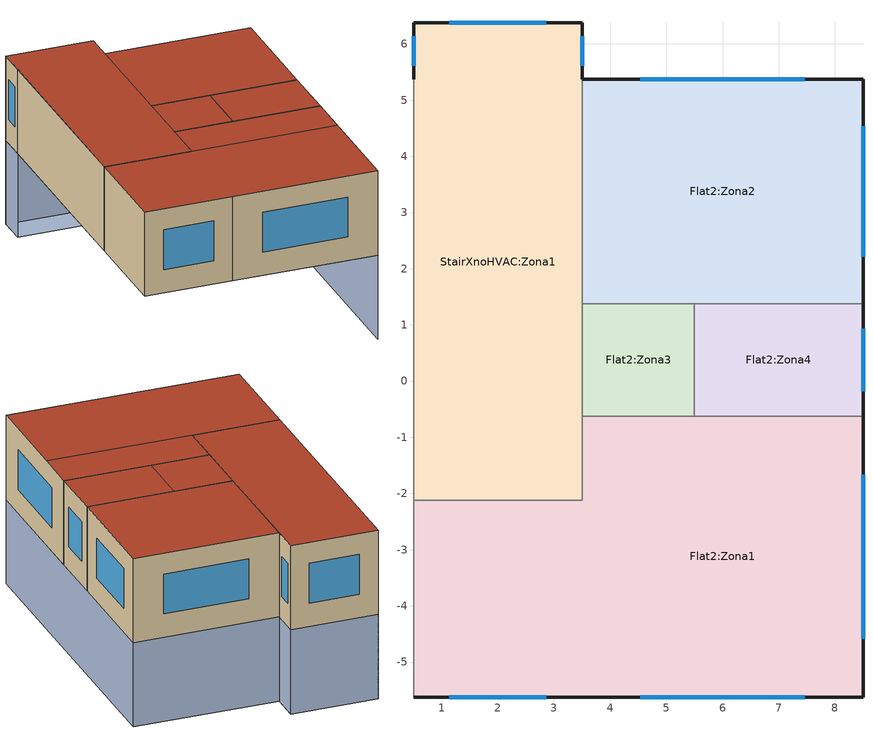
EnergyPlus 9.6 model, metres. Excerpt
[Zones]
StairXnoHVAC:Zona1
 floor adiabatic (Pavimento interno di progetto): 3.5,-2.12 0.5,-2.12 0.5,6.38 3.5,6.38 z0
 wall outside (_wall_MOD): 3.5,5.38 3.5,6.38 0.5,6.38 0.5,5.38 z0:3
 wall to Flat2:Zona3 (Parete semi-esposta di progetto_Rev): 3.5,-0.62 3.5,1.38 z0:3
 wall to Flat2:Zona2 (Parete semi-esposta di progetto_Rev): 3.5,1.38 3.5,5.38 z0:3
 wall to Flat2:Zona1 (Parete semi-esposta di progetto_Rev): 0.5,-2.12 3.5,-2.12 3.5,-0.62 z0:3
 wall adiabatic (115mm single leaf brick (plastered both sides)): 0.5,5.38 0.5,-2.12 z0:3
 window (simple_glazing_window): 3.5,5.62 3.5,6.13 z0.84:2.26
 window (Sgl Clr 6mm - 1002): 2.86,6.38 1.14,6.38 z0.84:2.26
 window (Trp LoE (e2=e5=.1) Clr 3mm/13mm Arg - 1003): 0.5,6.13 0.5,5.62 z0.84:2.26
 roof outside (_FlatRoof_mod): 0.5,-2.12 3.5,-2.12 3.5,6.38 0.5,6.38 z3
Flat2:Zona3
 floor ground (Pavimento controterra di progetto): 5.5,-0.62 3.5,-0.62 3.5,1.38 5.5,1.38 z0
 wall to Flat2:Zona4 (115mm single leaf brick (plastered both sides)): 5.5,-0.62 5.5,1.38 z0:3
 wall to Flat2:Zona2 (115mm single leaf brick (plastered both sides)): 5.5,1.38 3.5,1.38 z0:3
 wall to Flat2:Zona1 (115mm single leaf brick (plastered both sides)): 3.5,-0.62 5.5,-0.62 z0:3
 roof outside (_FlatRoof_mod): 3.5,-0.62 5.5,-0.62 5.5,1.38 3.5,1.38 z3
Flat2:Zona2
 floor ground (Pavimento controterra di progetto): 8.5,1.38 3.5,1.38 3.5,5.38 8.5,5.38 z0
 wall outside (_wall_MOD): 8.5,1.38 8.5,5.38 3.5,5.38 z0:3
 wall to Flat2:Zona4 (115mm single leaf brick (plastered both sides)_Rev): 5.5,1.38 8.5,1.38 z0:3
 window (simple_glazing_window): 8.5,2.21 8.5,4.54 / 7.46,5.38 4.54,5.38 z0.84:2.26
 roof outside (_FlatRoof_mod): 3.5,1.38 8.5,1.38 8.5,5.38 3.5,5.38 z3
Flat2:Zona1
 floor ground (Pavimento controterra di progetto): 3.5,-5.63 0.5,-5.63 0.5,-2.13 3.5,-2.13 z0; 8.5,-5.63 3.5,-5.63 3.5,-0.62 8.5,-0.62 z0
 wall outside (_wall_MOD): 0.5,-5.62 3.5,-5.62 8.5,-5.62 8.5,-0.62 z0:3
 wall to Flat2:Zona4 (115mm single leaf brick (plastered both sides)_Rev): 8.5,-0.62 5.5,-0.62 z0:3
 wall adiabatic (115mm single leaf brick (plastered both sides)): 0.5,-2.12 0.5,-5.62 z0:3
 window (simple_glazing_window): 8.5,-4.58 8.5,-1.66 / 1.14,-5.62 2.86,-5.62 / 4.54,-5.62 7.46,-5.62 z0.84:2.26
 roof outside (_FlatRoof_mod): 3.5,-2.12 8.5,-2.12 8.5,-0.62 3.5,-0.62 z3; 0.5,-5.62 8.5,-5.62 8.5,-2.12 0.5,-2.12 z3
Flat2:Zona4
 floor ground (Pavimento controterra di progetto): 8.5,-0.62 5.5,-0.62 5.5,1.38 8.5,1.38 z0
 wall outside (_wall_MOD): 8.5,-0.62 8.5,1.38 z0:3
 window (simple_glazing_window): 8.5,-0.18 8.5,0.94 z0.84:2.26
 roof outside (_FlatRoof_mod): 5.5,-0.62 8.5,-0.62 8.5,1.38 5.5,1.38 z3
shading: 8.5,-5.62 8.5,5.38 / 8.5,5.38 3.5,5.38 / 3.5,5.38 3.5,6.38 / 3.5,6.38 0.5,6.38 / 0.5,6.38 0.5,5.38 z-3:0; 0.5,-5.62 0.5,5.38 z0:3; 0.5,5.38 3.5,5.38 3.5,6.38 0.5,6.38 z0; 3.5,5.38 0.5,5.38 0.5,6.38 3.5,6.38 z-3
[Site:Location]
Paris (01-01:31-12)  (01-01:31-12): Latitude {deg}=45.22; Longitude {deg}=2.352; Time Zone {hr}=1; Elevation {m}=38
[Site:GroundTemperature:BuildingSurface]
18, 18, 18, 18, 18, 18, 18, 18, 18, 18, 18, 18
[Site:GroundTemperature:Deep]
14, 14, 14, 14, 14, 14, 14, 14, 14, 14, 14, 14
[Site:GroundTemperature:Shallow]
14, 14, 14, 14, 14, 14, 14, 14, 14, 14, 14, 14
[Site:GroundTemperature:FCfactorMethod]
1.99, 1.11, 2.67, 5.12, 11.52, 16.46, 19.79, 20.81, 19.08, 15.24, 10.12, 5.36
[Site:GroundReflectance]
0.2, 0.2, 0.2, 0.2, 0.2, 0.2, 0.2, 0.2, 0.2, 0.2, 0.2, 0.2
[Site:GroundReflectance:SnowModifier]
2, 2
[SizingPeriod:DesignDay] Day of Month=15; Humidity Condition Type=WetBulb; Barometric Pressure {Pa}=97924.4; Rain Indicator=No; Snow Indicator=No
Name | Month | Day Type | Maximum Dry-Bulb Temperature {C} | Daily Dry-Bulb Temperature Range {deltaC} | Wetbulb or DewPoint at Maximum Dry-Bulb {C} | Wind Speed {m/s} | Wind Direction {deg} | Daylight Saving Time Indicator | Solar Model Indicator | Sky Clearness
Summer Design Day in Senza titolo (01-01:31-12) Giu | 6 | SummerDesignDay | 31.8 | 11.1 | 22.9 | 0 | 0 | Yes | ASHRAEClearSky | 0.98
Summer Design Day in Senza titolo (01-01:31-12) Lug | 7 | SummerDesignDay | 32.1 | 11 | 22.8 | 0 | 0 | Yes | ASHRAEClearSky | 0.98
Summer Design Day in Senza titolo (01-01:31-12) Ago | 8 | SummerDesignDay | 32.8 | 11.5 | 23.5 | 0 | 0 | Yes | ASHRAEClearSky | 0.98
Summer Design Day in Senza titolo (01-01:31-12) Set | 9 | SummerDesignDay | 29 | 11.5 | 20.2 | 0 | 0 | Yes | ASHRAEClearSky | 0.98
Winter Design Day in Senza titolo (01-01:31-12) | 1 | WinterDesignDay | -5.9 | 0 | -5.9 | 0.6 | 300 | No |  | 0
[Building]
Building: North Axis {deg}=0; Terrain=Suburbs; Loads Convergence Tolerance Value {W}=.04; Temperature Convergence Tolerance Value {deltaC}=.4; Solar Distribution=FullExterior; Maximum Number of Warmup Days=25; Minimum Number of Warmup Days=6
[Material:NoMass]
5_RVAL_4: Roughness=Rough; Thermal Resistance {m2-K/W}=.18; Thermal Absorptance=0.9; Solar Absorptance=0.7; Visible Absorptance=0.7
[Construction]
Pavimento interno di progetto; Massa interna di progetto: Cast Concrete (Dense)_.1
_FlatRoof_mod: Asphalt 1_.01, MW Glass Wool (rolls)_.0001, Cement/plaster/mortar - cement plaster_.04, Concrete cast - dense reinforced_.2, Plasterboard_.013
_wall_MOD: Cement/plaster/mortar - cement plaster sand aggregate_.015, _Insulation_.0001, Brick_.06, 5_RVAL_4, Concrete Block (Medium)_.13, Gypsum Plastering_.015
Parete semi-esposta di progetto_Rev: Gypsum Plastering_.013, Concrete Block (Medium)_.1, XPS Extruded Polystyrene  - CO2 Blowing_.0795, Brickwork Outer_.1
115mm single leaf brick (plastered both sides); 115mm single leaf brick (plastered both sides)_Rev: Gypsum Plastering_.013, Brickwork Inner_.115, Gypsum Plastering_.013
Pavimento controterra di progetto: Urea Formaldehyde Foam_.1327, Cast Concrete_.1, Floor/Roof Screed_.07, Timber Flooring_.03
simple_glazing_window: simple_glazing_window
simple_glazing_window_with_blind: 20002, simple_glazing_window
Sgl Clr 6mm - 1002: 3
Sgl Clr 6mm - 2002: 20002, 3
Trp LoE (e2=e5=.1) Clr 3mm/13mm Arg - 1003: 40, 1004, 2, 1004, 41
Trp LoE (e2=e5=.1) Clr 3mm/13mm Arg - 2003: 20002, 40, 1004, 2, 1004, 41
[WindowMaterial:Gas]
1004: Gas Type=Argon; Thickness {m}=.013
[WindowMaterial:Glazing] Optical Data Type=SpectralAverage; Infrared Transmittance at Normal Incidence=0; Conductivity {W/m-K}=.9; Dirt Correction Factor for Solar and Visible Transmittance=1
Name | Thickness {m} | Solar Transmittance at Normal Incidence | Front Side Solar Reflectance at Normal Incidence | Back Side Solar Reflectance at Normal Incidence | Visible Transmittance at Normal Incidence | Front Side Visible Reflectance at Normal Incidence | Back Side Visible Reflectance at Normal Incidence | Front Side Infrared Hemispherical Emissivity | Back Side Infrared Hemispherical Emissivity
2 | .003 | .837 | .075 | .075 | .898 | .081 | .081 | .84 | .84
3 | .006 | .775 | .071 | .071 | .881 | .08 | .08 | .84 | .84
40 | .003 | .63 | .19 | .22 | .85 | .056 | .079 | .84 | .1
41 | .003 | .63 | .22 | .19 | .85 | .079 | .056 | .1 | .84
[WindowMaterial:Blind]
20002: Slat Orientation=Horizontal; Slat Width {m}=0.025; Slat Separation {m}=0.01875; Slat Thickness {m}=0.001; Slat Angle {deg}=45; Slat Conductivity {W/m-K}=0.9; Slat Beam Solar Transmittance=0; Front Side Slat Beam Solar Reflectance=0.5; Back Side Slat Beam Solar Reflectance=0.5; Slat Diffuse Solar Transmittance=0; Front Side Slat Diffuse Solar Reflectance=0.5; Back Side Slat Diffuse Solar Reflectance=0.5; Slat Beam Visible Transmittance=0; Front Side Slat Beam Visible Reflectance=0.5; Back Side Slat Beam Visible Reflectance=0.5; Slat Diffuse Visible Transmittance=0; Front Side Slat Diffuse Visible Reflectance=0.5; Back Side Slat Diffuse Visible Reflectance=0.5; Slat Infrared Hemispherical Transmittance=0; Front Side Slat Infrared Hemispherical Emissivity=0.9; Back Side Slat Infrared Hemispherical Emissivity=0.9; Blind to Glass Distance {m}=0.05; Blind Top Opening Multiplier=0.5; Blind Bottom Opening Multiplier=0.5; Blind Left Side Opening Multiplier=0.5; Blind Right Side Opening Multiplier=0.5; Minimum Slat Angle {deg}=0; Maximum Slat Angle {deg}=180
[Material] Roughness=Rough
Name | Thickness {m} | Conductivity {W/m-K} | Density {kg/m3} | Specific Heat {J/kg-K} | Thermal Absorptance | Solar Absorptance | Visible Absorptance
Cast Concrete (Dense)_.1 | .1 | 1.4 | 2100 | 840 | 0.9 | 0.6 | 0.6
Asphalt 1_.01 | .01 | 0.7 | 2100 | 1000 | 0.9 | 0.85 | 0.9
MW Glass Wool (rolls)_.0001 | .0001 | 0.04 | 12 | 840 | 0.9 | 0.6 | 0.6
Cement/plaster/mortar - cement plaster_.04 | .04 | 0.72 | 1760 | 840 | 0.9 | 0.6 | 0.6
Concrete cast - dense reinforced_.2 | .2 | 1.9 | 2300 | 840 | 0.9 | 0.6 | 0.6
Plasterboard_.013 | .013 | 0.25 | 2800 | 896 | 0.9 | 0.5 | 0.5
Cement/plaster/mortar - cement plaster sand aggregate_.015 | .015 | 0.72 | 1860 | 840 | 0.9 | 0.6 | 0.6
_Insulation_.0001 | .0001 | .04 | 15 | 1400 | .9 | .6 | .6
Brick_.06 | .06 | 0.72 | 1920 | 840 | 0.9 | 0.6 | 0.6
Concrete Block (Medium)_.13 | .13 | 0.51 | 1400 | 1000 | 0.9 | 0.6 | 0.6
Gypsum Plastering_.015 | .015 | 0.4 | 1000 | 1000 | 0.9 | 0.5 | 0.5
Brickwork Outer_.1 | .1 | 0.84 | 1700 | 800 | 0.9 | 0.7 | 0.7
XPS Extruded Polystyrene  - CO2 Blowing_.0795 | .0795 | 0.034 | 35 | 1400 | 0.9 | 0.6 | 0.6
Concrete Block (Medium)_.1 | .1 | 0.51 | 1400 | 1000 | 0.9 | 0.6 | 0.6
Gypsum Plastering_.013 | .013 | 0.4 | 1000 | 1000 | 0.9 | 0.5 | 0.5
Brickwork Inner_.115 | .115 | 0.62 | 1700 | 800 | 0.9 | 0.7 | 0.7
Urea Formaldehyde Foam_.1327 | .1327 | 0.04 | 10 | 1400 | 0.9 | 0.6 | 0.6
Cast Concrete_.1 | .1 | 1.13 | 2000 | 1000 | 0.9 | 0.6 | 0.6
Floor/Roof Screed_.07 | .07 | 0.41 | 1200 | 840 | 0.9 | 0.73 | 0.73
Timber Flooring_.03 | .03 | 0.14 | 650 | 1200 | 0.9 | 0.78 | 0.78
[WindowMaterial:SimpleGlazingSystem]
simple_glazing_window: U-Factor {W/m2-K}=1.96; Solar Heat Gain Coefficient=0.691; Visible Transmittance=0.744
[WindowShadingControl] Shading Type=ExteriorBlind; Shading Control Type=OnIfHighOutdoorAirTempAndHighHorizontalSolar; Schedule=Summer (Northern Hemisphere); Setpoint {W/m2, W or deg C}=24; Shading Control Is Scheduled=Yes; Glare Control Is Active=No; Type of Slat Angle Control for Blinds=FixedSlatAngle; Setpoint 2 {W/m2 or deg C}=120; Multiple Surface Control Type=Group
Name | Zone | Construction with Shading | Shading Device Material Name <-- qui inserisci il blind | Fenestration Surface 1 | Fenestration Surface 2 | Fenestration Surface 3
11001 | StairXnoHVAC:Zona1 | simple_glazing_window_with_blind | 20002 | StairXnoHVAC:Zona1_Wall_2_0_0_0_0_0_Win
21001 | Flat2:Zona4 | simple_glazing_window_with_blind | 20002 | Flat2:Zona4_Wall_2_0_0_0_0_0_Win
31001 | Flat2:Zona2 | simple_glazing_window_with_blind | 20002 | Flat2:Zona2_Wall_2_0_0_0_0_0_Win | Flat2:Zona2_Wall_3_0_0_0_0_0_Win
41001 | Flat2:Zona1 | simple_glazing_window_with_blind | 20002 | Flat2:Zona1_Wall_2_0_0_0_0_0_Win | Flat2:Zona1_Wall_8_0_0_0_0_0_Win | Flat2:Zona1_Wall_9_0_0_0_0_0_Win
11002 | StairXnoHVAC:Zona1 | Sgl Clr 6mm - 2002 |  | StairXnoHVAC:Zona1_Wall_3_0_0_0_0_0_Win
11003 | StairXnoHVAC:Zona1 | Trp LoE (e2=e5=.1) Clr 3mm/13mm Arg - 2003 |  | StairXnoHVAC:Zona1_Wall_4_1_0_0_0_0_Win
[Zone] Type=1; Multiplier=1; Zone Inside Convection Algorithm=TARP
Name | Volume {m3} | Floor Area {m2} | Part of Total Floor Area
StairXnoHVAC:Zona1 | 76.5 | 25.5 | No
Flat2:Zona3 | 11.9874 | 3.9958 | Yes
Flat2:Zona4 | 17.9811 | 5.9937 | Yes
Flat2:Zona2 | 60 | 20 | Yes
Flat2:Zona1 | 106.5315 | 35.5105 | Yes
[ZoneContaminantSourceAndSink:Generic:Constant] Design Generation Rate {m3/s}=.000001; Design Removal Coefficient {m3/s}=0
Name | Zone | Generation Schedule | Removal Schedule
StairXnoHVAC:Zona1 Contaminant | StairXnoHVAC:Zona1 | Off 24/7 | Off 24/7
Flat2:Zona3 Contaminant | Flat2:Zona3 | _EN16798-1_RES_OCC | _EN16798-1_RES_OCC
Flat2:Zona4 Contaminant | Flat2:Zona4 | _EN16798-1_RES_OCC | _EN16798-1_RES_OCC
Flat2:Zona2 Contaminant | Flat2:Zona2 | _EN16798-1_RES_OCC | _EN16798-1_RES_OCC
Flat2:Zona1 Contaminant | Flat2:Zona1 | _EN16798-1_RES_OCC | _EN16798-1_RES_OCC
[ZoneInfiltration:DesignFlowRate] Schedule=On 24/7; Design Flow Rate Calculation Method=AirChanges/Hour; Constant Term Coefficient=1; Temperature Term Coefficient=0; Velocity Term Coefficient=0; Velocity Squared Term Coefficient=0
Name | Zone or ZoneList | Design Flow Rate {m3/s} | Air Changes per Hour {1/hr}
StairXnoHVAC:Zona1 Infiltration | StairXnoHVAC:Zona1 | .014875 | 0.5
Flat2:Zona3 Infiltration | Flat2:Zona3 | .002331 | 0.1
Flat2:Zona4 Infiltration | Flat2:Zona4 | .003496 | 0.1
Flat2:Zona2 Infiltration | Flat2:Zona2 | .011667 | 0.1
Flat2:Zona1 Infiltration | Flat2:Zona1 | .020714 | 0.1
[PEOPLE] Number of People Schedule=_EN16798-1_RES_OCC; Number of People Calculation Method=Area/Person; People per Floor Area {person/m2}=.0188; Floor Area per Person {m2/person}=28.3; Fraction Radiant=.3; Sensible Heat Fraction=AutoCalculate; Carbon Dioxide Generation Rate {m3/s-W}=4.96e-08; Enable ASHRAE 55 Comfort Warnings=No; Mean Radiant Temperature Calculation Type=ZoneAveraged; Work Efficiency Schedule=Work efficiency; Clothing Insulation Calculation Method=ClothingInsulationSchedule; Air Velocity Schedule=Default Air Velocity for Comfort Calculations; Thermal Comfort Model 1 Type=Fanger; Thermal Comfort Model 2 Type=AdaptiveCEN15251
Name | Zone or ZoneList or Space or SpaceList | Activity Level Schedule | Clothing Insulation Schedule
People Flat2:Zona3 | Flat2:Zona3 | Activity Schedule 436 | Clothing Schedule 436
People Flat2:Zona4 | Flat2:Zona4 | Activity Schedule 443 | Clothing Schedule 443
People Flat2:Zona2 | Flat2:Zona2 | Activity Schedule 450 | Clothing Schedule 450
People Flat2:Zona1 | Flat2:Zona1 | Activity Schedule 458 | Clothing Schedule 458
[Lights] Design Level Calculation Method=Watts/Area; Return Air Fraction=0; Fraction Radiant=.42; Fraction Visible=.18; Fraction Replaceable=1
Name | Zone or ZoneList or Space or SpaceList | Schedule Name  CHANGED FROM _EN16798-1_RES_light TO _EN16798-1_RES_light2 | Watts per Zone Floor Area {W/m2}  CHANGED FROM 3 TO 5 | Schedule | Watts per Zone Floor Area {W/m2}
Flat2:Zona3 General lighting | Flat2:Zona3 | _EN16798-1_RES_light2 | 5
Flat2:Zona4 General lighting | Flat2:Zona4 |  |  | _EN16798-1_RES_light | 3
Flat2:Zona2 General lighting | Flat2:Zona2 |  |  | _EN16798-1_RES_light | 3
Flat2:Zona1 General lighting | Flat2:Zona1 |  |  | _EN16798-1_RES_light | 3
[OtherEquipment] Fuel Type=Electricity; Schedule=_EN16798-1_RES_Appliances; Design Level Calculation Method=Watts/Area; Power per Zone Floor Area {W/m2}=3; Fraction Latent=0; Fraction Radiant=.2; Fraction Lost=0; Carbon Dioxide Generation Rate {m3/s-W}=0
Name | Zone or ZoneList or Space or SpaceList
Flat2:Zona3 Miscellaneous gain | Flat2:Zona3
Flat2:Zona4 Miscellaneous gain | Flat2:Zona4
Flat2:Zona2 Miscellaneous gain | Flat2:Zona2
Flat2:Zona1 Miscellaneous gain | Flat2:Zona1
[WaterUse:Equipment] Flow Rate Fraction Schedule=_EN16798-1_RES_OCC
Name | Peak Flow Rate {m3/s} | Target Temperature Schedule | Hot Water Supply Temperature Schedule | Cold Water Supply Temperature Schedule | Zone
DHW Flat2:Zona3 | 3.84212e-08 | DHW Supply Temperature Flat2:Zona3 | DHW Supply Temperature Flat2:Zona3 | DHW Mains Temperature Flat2:Zona3 | Flat2:Zona3
DHW Flat2:Zona4 | 5.76317e-08 | DHW Supply Temperature Flat2:Zona4 | DHW Supply Temperature Flat2:Zona4 | DHW Mains Temperature Flat2:Zona4 | Flat2:Zona4
DHW Flat2:Zona2 | 1.92308e-07 | DHW Supply Temperature Flat2:Zona2 | DHW Supply Temperature Flat2:Zona2 | DHW Mains Temperature Flat2:Zona2 | Flat2:Zona2
DHW Flat2:Zona1 | 3.41447e-07 | DHW Supply Temperature Flat2:Zona1 | DHW Supply Temperature Flat2:Zona1 | DHW Mains Temperature Flat2:Zona1 | Flat2:Zona1
[Daylighting:Controls] Daylighting Method=SplitFlux; Availability Schedule=On; Lighting Control Type=Continuous; Minimum Input Power Fraction for Continuous or ContinuousOff Dimming Control=.1; Minimum Light Output Fraction for Continuous or ContinuousOff Dimming Control=0.1; Number of Stepped Control Steps=1; Probability Lighting will be Reset When Needed in Manual Stepped Control=1; Glare Calculation Azimuth Angle of View Direction Clockwise from Zone y-Axis {deg}=0; Maximum Allowable Discomfort Glare Index=22; DElight Gridding Resolution {m2}=1; Fraction of Lights Controlled by Reference Point 1=1; Illuminance Setpoint at Reference Point 1 {lux}=100
Name | Zone or Space | Glare Calculation Daylighting Reference Point | Daylighting Reference Point 1
Flat2:Zona3 | Flat2:Zona3 | Flat2:Zona3 Ref Point 1 | Flat2:Zona3 Ref Point 1
Flat2:Zona4 | Flat2:Zona4 | Flat2:Zona4 Ref Point 1 | Flat2:Zona4 Ref Point 1
Flat2:Zona2 | Flat2:Zona2 | Flat2:Zona2 Ref Point 1 | Flat2:Zona2 Ref Point 1
Flat2:Zona1 | Flat2:Zona1 | Flat2:Zona1 Ref Point 1 | Flat2:Zona1 Ref Point 1
[ZoneVentilation:DesignFlowRate] Schedule=Summer (Northern Hemisphere); Design Flow Rate Calculation Method=AirChanges/Hour; Ventilation Type=NATURAL; Fan Pressure Rise {Pa}=0; Fan Total Efficiency=1; Constant Term Coefficient=1; Temperature Term Coefficient=0; Velocity Term Coefficient=0; Velocity Squared Term Coefficient=0; Minimum Indoor Temperature {C}=18; Maximum Indoor Temperature {C}=100; Delta Temperature {deltaC}=2; Minimum Outdoor Temperature {C}=-100; Maximum Outdoor Temperature {C}=100; Maximum Wind Speed {m/s}=40
Name | Zone or ZoneList | Design Flow Rate {m3/s} | Air Changes per Hour {1/hr} | Air Changes per Hour {1/hr}  CHANGING THIS VALUE (ORIGINALLY WAS 1)
Flat2:Zona3 Nat Vent | Flat2:Zona3 | .016649 | 1
Flat2:Zona4 Nat Vent | Flat2:Zona4 | .024974 |  | 3
Flat2:Zona2 Nat Vent | Flat2:Zona2 | .083333 | 1
Flat2:Zona1 Nat Vent | Flat2:Zona1 | .14796 | 1
[InternalMass]
Flat2:Zona1 Internal mass: Construction=Massa interna di progetto; Zone or ZoneList=Flat2:Zona1; Surface Area {m2}=20
[Sizing:Zone] Zone Cooling Design Supply Air Temperature Input Method=SupplyAirTemperature; Zone Cooling Design Supply Air Temperature {C}=12; Zone Cooling Design Supply Air Temperature Difference {deltaC}=0; Zone Heating Design Supply Air Temperature Input Method=SupplyAirTemperature; Zone Heating Design Supply Air Temperature {C}=35; Zone Heating Design Supply Air Temperature Difference {deltaC}=0; Zone Cooling Design Supply Air Humidity Ratio {kgWater/kgDryAir}=0.0077; Zone Heating Design Supply Air Humidity Ratio {kgWater/kgDryAir}=0.0156; Zone Heating Sizing Factor=1.25; Zone Cooling Sizing Factor=1.15; Cooling Design Air Flow Method=DesignDay; Cooling Minimum Air Flow Fraction=0; Heating Design Air Flow Method=DesignDay
Name | Design Specification Outdoor Air Object | Design Specification Zone Air Distribution Object
Flat2:Zona3 | Flat2:Zona3 | Flat2:Zona3
Flat2:Zona4 | Flat2:Zona4 | Flat2:Zona4
Flat2:Zona2 | Flat2:Zona2 | Flat2:Zona2
Flat2:Zona1 | Flat2:Zona1 | Flat2:Zona1
[DesignSpecification:ZoneAirDistribution] Zone Air Distribution Effectiveness in Cooling Mode=1; Zone Air Distribution Effectiveness in Heating Mode=1
Flat2:Zona3; Flat2:Zona4; Flat2:Zona2; Flat2:Zona1
[DesignSpecification:OutdoorAir] Outdoor Air Method=Sum; Outdoor Air Flow per Person {m3/s-person}=.01; Outdoor Air Flow per Zone Floor Area {m3/s-m2}=0; Outdoor Air Flow per Zone {m3/s}=0; Outdoor Air Flow Air Changes per Hour {1/hr}=0; Outdoor Air Schedule=_EN16798-1_RES_OCC
Flat2:Zona3; Flat2:Zona4; Flat2:Zona2; Flat2:Zona1
[ZoneControl:Thermostat] Control Type Schedule=Zone Control Type Sched
Name | Zone or ZoneList | Control 1
Flat2:Zona3 Thermostat | Flat2:Zona3 | Dual Setpoint - Zone Flat2:Zona3
Flat2:Zona4 Thermostat | Flat2:Zona4 | Dual Setpoint - Zone Flat2:Zona4
Flat2:Zona2 Thermostat | Flat2:Zona2 | Dual Setpoint - Zone Flat2:Zona2
Flat2:Zona1 Thermostat | Flat2:Zona1 | Dual Setpoint - Zone Flat2:Zona1
[ThermostatSetpoint:DualSetpoint]
Name | Heating Setpoint Temperature Schedule | Cooling Setpoint Temperature Schedule
Dual Setpoint - Zone Flat2:Zona3 | Flat2:Zona3 Heating Setpoint Schedule | Flat2:Zona3 Cooling SP Sch
Dual Setpoint - Zone Flat2:Zona4 | Flat2:Zona4 Heating Setpoint Schedule | Flat2:Zona4 Cooling SP Sch
Dual Setpoint - Zone Flat2:Zona2 | Flat2:Zona2 Heating Setpoint Schedule | Flat2:Zona2 Cooling SP Sch
Dual Setpoint - Zone Flat2:Zona1 | Flat2:Zona1 Heating Setpoint Schedule | Flat2:Zona1 Cooling SP Sch
[Zone equipment]
Flat2:Zona3: Flat2:Zona3 Ideal Loads Air
Flat2:Zona4: Flat2:Zona4 Ideal Loads Air
Flat2:Zona2: Flat2:Zona2 Ideal Loads Air
Flat2:Zona1: Flat2:Zona1 Ideal Loads Air
[ZoneHVAC:IdealLoadsAirSystem] Maximum Heating Supply Air Temperature {C}=35; Minimum Cooling Supply Air Temperature {C}=12; Maximum Heating Supply Air Humidity Ratio {kgWater/kgDryAir}=0.0156; Minimum Cooling Supply Air Humidity Ratio {kgWater/kgDryAir}=0.0077; Heating Limit=LimitCapacity; Maximum Heating Air Flow Rate {m3/s}=Autosize; Maximum Sensible Heating Capacity {W}=Autosize; Cooling Limit=LimitFlowRateAndCapacity; Maximum Cooling Air Flow Rate {m3/s}=Autosize; Maximum Total Cooling Capacity {W}=Autosize; Dehumidification Control Type=None; Humidification Control Type=None; Outdoor Air Economizer Type=NoEconomizer; Heat Recovery Type=Sensible; Sensible Heat Recovery Effectiveness=0.7; Latent Heat Recovery Effectiveness=0.65
Name | Heating Availability Schedule | Cooling Availability Schedule | Design Specification Outdoor Air Object
Flat2:Zona3 Ideal Loads Air | Flat2:Zona3 Heating Availability Sch | Flat2:Zona3 Cooling Availability Sch | Flat2:Zona3
Flat2:Zona4 Ideal Loads Air | Flat2:Zona4 Heating Availability Sch | Flat2:Zona4 Cooling Availability Sch | Flat2:Zona4
Flat2:Zona2 Ideal Loads Air | Flat2:Zona2 Heating Availability Sch | Flat2:Zona2 Cooling Availability Sch | Flat2:Zona2
Flat2:Zona1 Ideal Loads Air | Flat2:Zona1 Heating Availability Sch | Flat2:Zona1 Cooling Availability Sch | Flat2:Zona1
[Schedule:Compact]
On; On 24/7: Through: 12/31, For: AllDays, Until: 24:00, 1
Work efficiency; Off 24/7: Through: 12/31, For: AllDays, Until: 24:00, 0
Summer (Northern Hemisphere): Through: 31 Mar, For: AllDays, Until: 24:00, 0, Through: 30 Sep, For: AllDays, Until: 24:00, 1, Through: 31 Dec, For: AllDays, Until: 24:00, 0
Default Air Velocity for Comfort Calculations: Through: 12/31, For: AllDays, Until: 24:00, 0.137
_EN16798-1_RES_light: Through: 31 Dec, For: Weekdays SummerDesignDay Weekends, Until: 07:00, 0, Until: 11:00, 0.15, Until: 17:00, 0.05, Until: 23:00, 0.2, Until: 24:00, 0.15, For: WinterDesignDay AllOtherDays, Until: 24:00, 0
_EN16798-1_RES_light2: Through: 31 Dec, For: Weekdays SummerDesignDay Weekends, Until: 07:00, 0, Until: 11:00, 1, Until: 17:00, 1, Until: 23:00, 1, Until: 24:00, 1, For: WinterDesignDay AllOtherDays, Until: 24:00, 0
Activity Schedule 436; Activity Schedule 443; Activity Schedule 450; Activity Schedule 458: Through: 12/31, For: AllDays, Until: 24:00, 130
Clothing Schedule 436; Clothing Schedule 443; Clothing Schedule 450; Clothing Schedule 458: Through: 4/1, For: AllDays, Until: 24:00, 1, Through: 9/30, For: AllDays, Until: 24:00, .5, Through: 12/31, For: AllDays, Until: 24:00, 1
DHW Supply Temperature Flat2:Zona3; DHW Supply Temperature Flat2:Zona4; DHW Supply Temperature Flat2:Zona2; DHW Supply Temperature Flat2:Zona1: Through: 12/31, For: AllDays, Until: 24:00, 65
DHW Mains Temperature Flat2:Zona3; DHW Mains Temperature Flat2:Zona4; DHW Mains Temperature Flat2:Zona2; DHW Mains Temperature Flat2:Zona1: Through: 12/31, For: AllDays, Until: 24:00, 10
Flat2:Zona3 Heating Setpoint Schedule; Flat2:Zona4 Heating Setpoint Schedule; Flat2:Zona2 Heating Setpoint Schedule; Flat2:Zona1 Heating Setpoint Schedule: Through: 31 Mar, For: Weekdays SummerDesignDay WinterDesignDay, Until: 06:00, 12, Until: 09:00, 20, Until: 16:00, 12, Until: 22:00, 20, Until: 24:00, 12, For: Weekends, Until: 07:00, 12, Until: 22:00, 20, Until: 24:00, 12, For: AllOtherDays, Until: 24:00, -50, Through: 30 Sep, For: AllDays, Until: 24:00, -50, Through: 31 Dec, For: Weekdays SummerDesignDay WinterDesignDay, Until: 06:00, 12, Until: 09:00, 20, Until: 16:00, 12, Until: 22:00, 20, Until: 24:00, 12, For: Weekends, Until: 07:00, 12, Until: 22:00, 20, Until: 24:00, 12, For: AllOtherDays, Until: 24:00, -50
Flat2:Zona3 Heating Availability Sch; Flat2:Zona4 Heating Availability Sch; Flat2:Zona2 Heating Availability Sch; Flat2:Zona1 Heating Availability Sch: Through: 31 Mar, For: Weekdays SummerDesignDay WinterDesignDay, Until: 06:00, 1, Until: 09:00, 1, Until: 16:00, 1, Until: 22:00, 1, Until: 24:00, 1, For: Weekends, Until: 07:00, 1, Until: 22:00, 1, Until: 24:00, 1, For: AllOtherDays, Until: 24:00, 0, Through: 30 Sep, For: AllDays, Until: 24:00, 0, Through: 31 Dec, For: Weekdays SummerDesignDay WinterDesignDay, Until: 06:00, 1, Until: 09:00, 1, Until: 16:00, 1, Until: 22:00, 1, Until: 24:00, 1, For: Weekends, Until: 07:00, 1, Until: 22:00, 1, Until: 24:00, 1, For: AllOtherDays, Until: 24:00, 0
Flat2:Zona3 Cooling SP Sch; Flat2:Zona4 Cooling SP Sch; Flat2:Zona2 Cooling SP Sch; Flat2:Zona1 Cooling SP Sch: Through: 31 Mar, For: AllDays, Until: 24:00, 100, Through: 30 Sep, For: Weekdays SummerDesignDay WinterDesignDay, Until: 09:00, 100, Until: 14:00, 28, Until: 22:00, 26, Until: 24:00, 28, For: Weekends, Until: 09:00, 100, Until: 22:00, 26, Until: 24:00, 28, For: AllOtherDays, Until: 24:00, 100, Through: 31 Dec, For: AllDays, Until: 24:00, 100
Flat2:Zona3 Cooling Availability Sch; Flat2:Zona4 Cooling Availability Sch; Flat2:Zona2 Cooling Availability Sch; Flat2:Zona1 Cooling Availability Sch: Through: 31 Mar, For: AllDays, Until: 24:00, 0, Through: 30 Sep, For: Weekdays SummerDesignDay WinterDesignDay, Until: 09:00, 0, Until: 14:00, 1, Until: 22:00, 1, Until: 24:00, 1, For: Weekends, Until: 09:00, 0, Until: 22:00, 1, Until: 24:00, 1, For: AllOtherDays, Until: 24:00, 0, Through: 31 Dec, For: AllDays, Until: 24:00, 0
[SCHEDULE:COMPACT]
_EN16798-1_RES_OCC: Through: 31 Dec, For: WinterDesignDay, Until: 24:00, 0, For: Weekends, Until: 07:00, 1, Until: 23:00, 0.8, Until: 24:00, 1, For: AllOtherDays, Until: 07:00, 1, Until: 10:00, 0.5, Until: 14:00, 0.1, Until: 17:00, 0.2, Until: 20:00, 0.5, Until: 23:00, 0.8, Until: 24:00, 1
_EN16798-1_RES_Appliances: Through: 31 Dec, For: WinterDesignDay, Until: 24:00, 0, For: AllOtherDays, Until: 08:00, 0.5, Until: 10:00, 0.7, Until: 12:00, 0.5, Until: 16:00, 0.6, Until: 18:00, 0.5, Until: 20:00, 0.7, Until: 23:00, 0.8, Until: 24:00, 0.6
[Schedule:Day:Hourly]
Summer Control Type Day Sch; Winter Control Type Day Sch: 4, 4, 4, 4, 4, 4, 4, 4, 4, 4, 4, 4, 4, 4, 4, 4, 4, 4, 4, 4, 4, 4, 4, 4
[Schedule:Week:Daily]
Summer Control Type Week Sch: Summer Control Type Day Sch, Summer Control Type Day Sch, Summer Control Type Day Sch, Summer Control Type Day Sch, Summer Control Type Day Sch, Summer Control Type Day Sch, Summer Control Type Day Sch, Summer Control Type Day Sch, Summer Control Type Day Sch, Summer Control Type Day Sch, Summer Control Type Day Sch, Summer Control Type Day Sch
Winter Control Type Week Sch: Winter Control Type Day Sch, Winter Control Type Day Sch, Winter Control Type Day Sch, Winter Control Type Day Sch, Winter Control Type Day Sch, Winter Control Type Day Sch, Winter Control Type Day Sch, Winter Control Type Day Sch, Winter Control Type Day Sch, Winter Control Type Day Sch, Winter Control Type Day Sch, Winter Control Type Day Sch
[Schedule:Year]
Zone Control Type Sched: Winter Control Type Week Sch, 1, 1, 3, 31, Summer Control Type Week Sch, 4, 1, 9, 30, Winter Control Type Week Sch, 10, 1, 12, 31
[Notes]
Template di convenzione geometrica : ASHRAE 90.1
Geometria e area superficiale della zona : 2-Esterno
Metodo di calcolo del volume della zona : 2-Esterno
Metodo di calcolo della area a pavimento della zona : 2-Esterno
Metodo del rapporto superfici vetrate superfici opache : 2-Esterno
Hourly weather file: C:\ProgramData\DesignBuilder\Weather Data\ITA_TORINO-CASELLE_IGDG.epw
